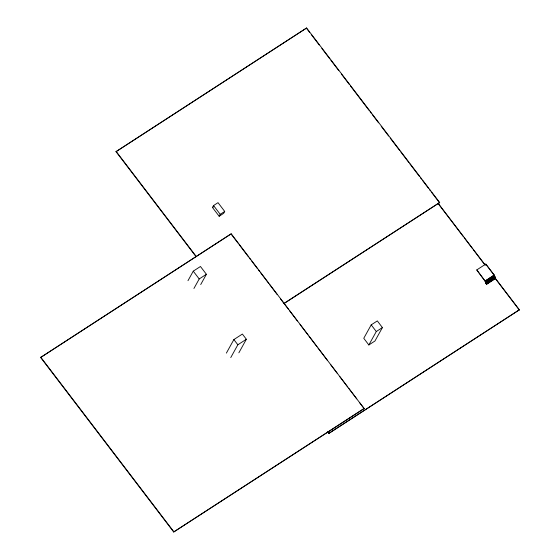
<?xml version="1.0" encoding="UTF-8"?>
<svg xmlns="http://www.w3.org/2000/svg" width="560" height="560" viewBox="0 0 560 560"><rect width="100%" height="100%" fill="white"/><g stroke="black" fill="none" stroke-linecap="round" stroke-linejoin="round"><path stroke-width="0.84" d="M196.063 256.669L116.011 151.669L306.607 28L439.677 202.524L284.242 303.415M40.628 357.476L231.224 233.8L364.154 408.583L173.698 532L40.628 357.476L231.224 233.8M116.011 151.669L306.607 28M212.478 207.494L213.549 205.562L218.022 202.664L224.707 211.435L223.636 213.367L219.163 216.265L212.478 207.494L213.759 206.668M219.163 216.265L220.234 214.333L224.707 211.435M187.978 280.7L193.263 271.166L200.459 266.497L206.402 274.288L200.711 284.557M193.921 288.484L199.206 278.95L206.402 274.288M226.366 353.115L233.87 339.57L242.382 334.054L246.358 339.262L238.854 352.814M230.755 357.574L237.846 344.778L246.358 339.262M173.698 532L364.294 408.331M371.203 324.87L363.762 338.296L368.844 344.96L374.962 340.991L382.403 327.572L377.321 320.908L371.203 324.87L376.285 331.541L368.844 344.96M327.761 432.012L328.818 433.405L519.372 309.813L494.984 277.83M476.77 269.934L485.114 280.994L494.179 275.037L485.8 264.04L476.77 269.934L485.31 281.491L494.34 275.59M485.765 264.11L494.277 275.282L485.212 281.246L485.807 282.716L494.872 276.759L485.877 282.583M485.212 281.246L494.277 275.282M485.387 281.351L494.382 275.527L494.599 276.395L485.604 282.226L485.485 281.603L494.48 275.772L494.179 275.037M495.292 278.117L486.297 283.948L485.779 282.338M494.802 276.892L495.096 277.627L486.101 283.458L485.982 282.828M486.472 284.06L486.276 283.57L495.271 277.739L495.068 277.249L486.003 283.213M494.403 275.905L485.408 281.736M485.506 281.981L494.578 276.017L494.697 276.647L485.709 282.471M494.9 277.137L494.599 276.395M495.39 278.369L495.096 277.627M495.53 278.544L486.535 284.375M328.818 433.405L519.372 309.813M283.647 303.639L439.677 202.524M376.285 331.541L382.403 327.572M485.646 282.156L494.676 276.262M485.744 282.408L494.774 276.507M485.905 282.961L494.97 277.004M486.136 283.388L495.173 277.494M486.199 283.703L495.229 277.809M486.395 284.193L495.467 278.229M306.467 28.252L309.652 32.424M311.241 34.51L319.193 44.94M321.839 48.419L329.791 58.849M330.855 60.235L338.807 70.665M341.46 74.144L349.412 84.574M350.469 85.967L369.026 110.299M370.083 111.692L371.147 113.085M372.204 114.471L378.567 122.815M381.22 126.294L388.64 136.031M390.229 138.117L399.777 150.633M400.834 152.019L408.786 162.449M409.843 163.842L419.391 176.358M420.448 177.751L421.512 179.137M422.569 180.53L428.4 188.181M429.464 189.567L430.521 190.96M431.585 192.353L439.537 202.783M438.256 203.427L485.443 265.314M438.165 203.595L463.078 236.278M464.142 237.671L472.094 248.101M473.151 249.487L484.813 264.789M495.418 278.691L519.274 309.981M213.549 205.562L220.234 214.333M231.616 234.745L237.979 243.089M239.036 244.482L248.584 256.998M249.641 258.391L250.705 259.777M251.762 261.17L257.593 268.821M258.657 270.207L259.714 271.6M260.778 272.993L268.73 283.423M269.787 284.809L277.207 294.546M280.392 298.718L288.344 309.148M289.401 310.541L297.353 320.971M300.006 324.443L307.958 334.873M309.015 336.266L316.974 346.696M318.031 348.089L327.572 360.605M330.757 364.777L337.113 373.121M339.766 376.593L347.718 387.023M348.782 388.416L356.734 398.846M359.38 402.325L364.154 408.583M116.151 151.417L196.203 256.417M327.852 431.844L328.916 433.23M193.263 271.166L199.206 278.95M233.87 339.57L237.846 344.778M40.768 357.217L173.838 531.748"/></g></svg>
